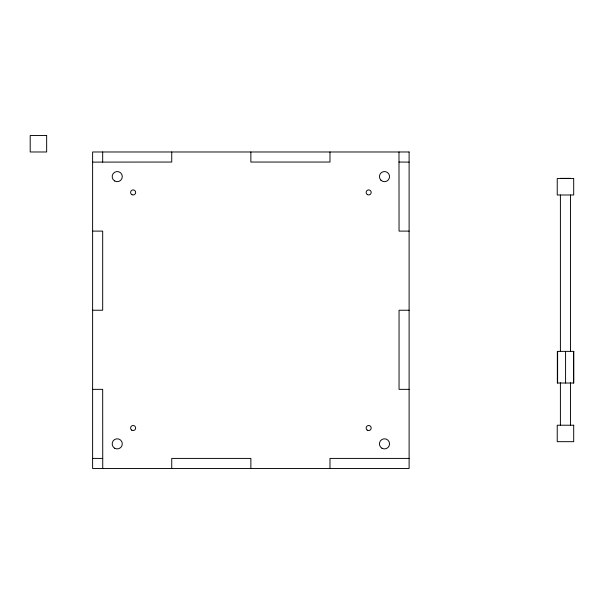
<?xml version="1.0" encoding="UTF-8"?>
<svg xmlns="http://www.w3.org/2000/svg" width="604" height="604" viewBox="0 0 604 604"><rect width="100%" height="100%" fill="white"/><g stroke="black" fill="none" stroke-linecap="round" stroke-linejoin="round"><path stroke-width="0.91" d="M92.616 162.106L171.74 162.046L171.74 151.982M398.987 162.046L409.112 162.106M560.399 178.354L570.523 178.354M92.616 231.106L102.68 231.106L102.68 310.229L92.616 310.229M409.112 231.106L399.048 231.106L398.987 151.982M409.112 310.229L399.048 310.229L399.048 389.354L409.112 389.354M92.616 389.354L102.68 389.354L102.74 468.478M92.616 458.413L102.74 458.413M409.112 458.413L329.988 458.413L329.988 468.478M573.513 351.377L573.513 383.027M570.523 194.994L570.523 351.626M570.523 382.762L570.523 425.216M565.571 351.377L565.571 383.027M560.399 194.994L560.399 351.626M560.399 382.762L560.399 425.216M557.613 351.377L557.613 383.027M329.988 151.982L329.988 162.046L250.864 162.046L250.864 151.982M250.864 468.478L250.864 458.413L171.74 458.413L171.74 468.478M102.68 151.982L102.68 162.106M46.659 135.523L30.2 135.523L30.2 151.982L46.659 151.982L46.659 135.523M409.112 151.982L92.616 151.982L92.616 468.478L409.112 468.478L409.112 151.982M573.694 178.542L557.235 178.542L557.235 194.994L573.694 194.994L573.694 178.542M573.8 351.377L557.341 351.377L557.341 383.027L573.8 383.027L573.8 351.377M573.694 425.216L557.235 425.216L557.235 441.675L573.694 441.675L573.694 425.216M114.707 448.244A5.066 5.066 0 0 0 122.302 443.857A5.066 5.066 0 0 0 114.707 439.47A5.066 5.066 0 0 0 114.707 448.244M381.954 448.244A5.066 5.066 0 0 0 389.55 443.857A5.066 5.066 0 0 0 381.954 439.47A5.066 5.066 0 0 0 381.954 448.244M380.905 180.181A5.066 5.066 0 0 0 389.384 177.916A5.066 5.066 0 0 0 383.178 171.71A5.066 5.066 0 0 0 380.905 180.181M114.707 180.989A5.066 5.066 0 0 0 122.302 176.602A5.066 5.066 0 0 0 114.707 172.215A5.066 5.066 0 0 0 114.707 180.989M131.861 194.624A2.529 2.529 0 0 0 135.658 192.427A2.529 2.529 0 0 0 131.861 190.237A2.529 2.529 0 0 0 131.861 194.624M131.657 430.093A2.529 2.529 0 0 0 135.643 428.274A2.529 2.529 0 0 0 132.08 425.722A2.529 2.529 0 0 0 131.657 430.093M367.255 430.139A2.529 2.529 0 0 0 371.188 428.191A2.529 2.529 0 0 0 367.542 425.76A2.529 2.529 0 0 0 367.255 430.139M367.398 194.616A2.529 2.529 0 0 0 371.196 192.434A2.529 2.529 0 0 0 367.398 190.237A2.529 2.529 0 0 0 367.398 194.616"/></g></svg>
